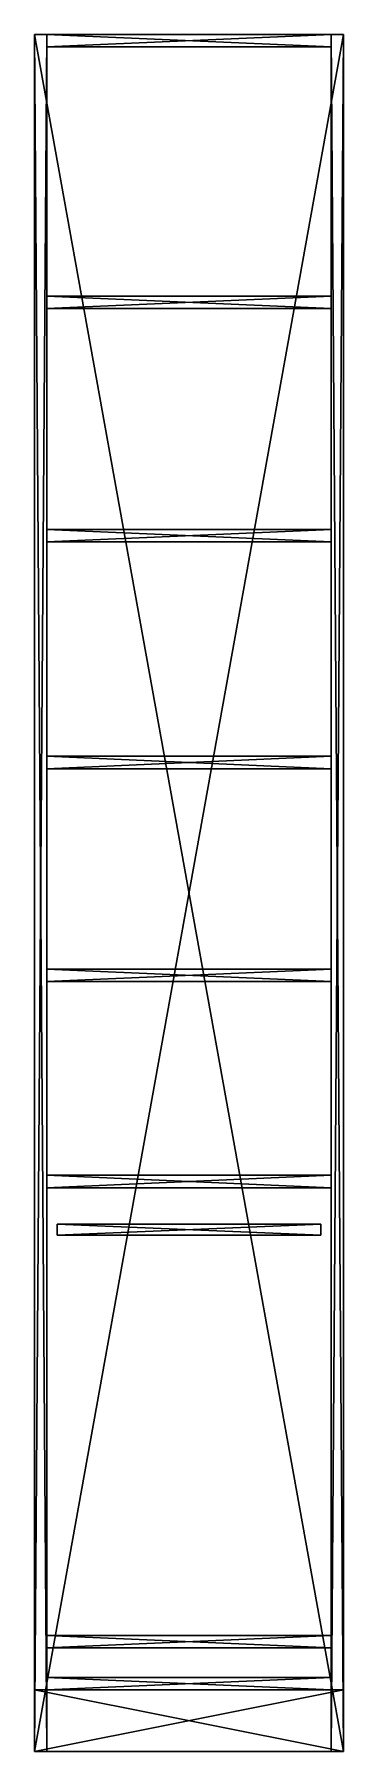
# Model space of a CAD drawing. Header units: millimetres. Extents: x 0 to 450, y 0 to 2500.
import ezdxf

# ---------------------------------------------------------------- set-up
doc = ezdxf.new("R2010")
doc.units = ezdxf.units.MM
for name, color, linetype in [('arka', 7, 'Continuous'), ('askilik', 7, 'Continuous'), ('govde', 7, 'Continuous'), ('raf', 7, 'Continuous')]:
    doc.layers.add(name, color=color, linetype=linetype)

msp = doc.modelspace()

# ---------------------------------------------------------------- linework, layer by layer
at = {"layer": 'arka'}
for points in [[(0, 0, 600), (0, 2500, 600), (0, 0, 592)], [(0, 0, 592), (0, 2500, 600), (0, 2500, 592)], [(0, 2500, 592), (450, 0, 592), (0, 0, 592)], [(0, 0, 600), (450, 2500, 600), (0, 2500, 600)], [(450, 0, 600), (450, 2500, 600), (0, 0, 600)], [(0, 2500, 600), (450, 2500, 600), (0, 2500, 592)], [(450, 2500, 592), (450, 0, 592), (0, 2500, 592)], [(0, 2500, 592), (450, 2500, 600), (450, 2500, 592)], [(450, 2500, 592), (450, 0, 600), (450, 0, 592)], [(450, 2500, 600), (450, 0, 600), (450, 2500, 592)], [(450, 0, 592), (0, 0, 600), (0, 0, 592)], [(450, 0, 600), (0, 0, 600), (450, 0, 592)]]:
    msp.add_3dface(points, dxfattribs=at)
at = {"layer": 'askilik'}
for points in [[(33, 752, 228), (33, 768, 228), (33, 752, 212)], [(33, 752, 212), (33, 768, 228), (33, 768, 212)], [(33, 768, 212), (417, 752, 212), (33, 752, 212)], [(33, 752, 228), (417, 768, 228), (33, 768, 228)], [(417, 752, 228), (417, 768, 228), (33, 752, 228)], [(33, 768, 228), (417, 768, 228), (33, 768, 212)], [(417, 768, 212), (417, 752, 212), (33, 768, 212)], [(33, 768, 212), (417, 768, 228), (417, 768, 212)], [(417, 752, 212), (33, 752, 228), (33, 752, 212)], [(417, 752, 228), (33, 752, 228), (417, 752, 212)], [(417, 768, 212), (417, 752, 228), (417, 752, 212)], [(417, 768, 228), (417, 752, 228), (417, 768, 212)]]:
    msp.add_3dface(points, dxfattribs=at)
at = {"layer": 'govde'}
for points in [[(0, 0, 600), (0, 2500, 600), (0, 0)], [(0, 0), (0, 2500, 600), (0, 2500)], [(0, 2500), (18, 0), (0, 0)], [(0, 0, 600), (18, 2500, 600), (0, 2500, 600)], [(18, 0, 600), (18, 2500, 600), (0, 0, 600)], [(0, 2500, 600), (18, 2500, 600), (0, 2500)], [(18, 2500), (18, 0), (0, 2500)], [(0, 2500), (18, 2500, 600), (18, 2500)], [(18, 2500), (18, 0, 600), (18, 0)], [(18, 2500, 600), (18, 0, 600), (18, 2500)], [(18, 2482, 600), (18, 2500, 600), (18, 2482)], [(18, 2482), (18, 2500, 600), (18, 2500)], [(18, 2500), (432, 2482), (18, 2482)], [(18, 2482, 600), (432, 2500, 600), (18, 2500, 600)], [(432, 2482, 600), (432, 2500, 600), (18, 2482, 600)], [(18, 2500, 600), (432, 2500, 600), (18, 2500)], [(432, 2500), (432, 2482), (18, 2500)], [(18, 2500), (432, 2500, 600), (432, 2500)], [(432, 0, 600), (432, 2500, 600), (432, 0)], [(432, 0), (432, 2500, 600), (432, 2500)], [(432, 2500), (450, 0), (432, 0)], [(432, 0, 600), (450, 2500, 600), (432, 2500, 600)], [(450, 0, 600), (450, 2500, 600), (432, 0, 600)], [(432, 2500, 600), (450, 2500, 600), (432, 2500)], [(450, 2500), (450, 0), (432, 2500)], [(432, 2500), (450, 2500, 600), (450, 2500)], [(432, 2500), (432, 2482, 600), (432, 2482)], [(432, 2500, 600), (432, 2482, 600), (432, 2500)], [(450, 2500), (450, 0, 600), (450, 0)], [(450, 2500, 600), (450, 0, 600), (450, 2500)], [(432, 2482), (18, 2482, 600), (18, 2482)], [(432, 2482, 600), (18, 2482, 600), (432, 2482)], [(18, 90, 600), (18, 108, 600), (18, 90)], [(18, 90), (18, 108, 600), (18, 108)], [(18, 108), (432, 90), (18, 90)], [(18, 90, 600), (432, 108, 600), (18, 108, 600)], [(432, 90, 600), (432, 108, 600), (18, 90, 600)], [(18, 108, 600), (432, 108, 600), (18, 108)], [(432, 108), (432, 90), (18, 108)], [(18, 108), (432, 108, 600), (432, 108)], [(432, 108), (432, 90, 600), (432, 90)], [(432, 108, 600), (432, 90, 600), (432, 108)], [(0, 0, 600), (0, 90, 600), (0, 0)], [(0, 0), (0, 90, 600), (0, 90)], [(0, 90), (450, 0), (0, 0)], [(0, 0, 600), (450, 90, 600), (0, 90, 600)], [(450, 0, 600), (450, 90, 600), (0, 0, 600)], [(0, 90, 600), (450, 90, 600), (0, 90)], [(450, 90), (450, 0), (0, 90)], [(0, 90), (450, 90, 600), (450, 90)], [(432, 90), (18, 90, 600), (18, 90)], [(432, 90, 600), (18, 90, 600), (432, 90)], [(450, 90), (450, 0, 600), (450, 0)], [(450, 90, 600), (450, 0, 600), (450, 90)], [(18, 0), (0, 0, 600), (0, 0)], [(18, 0, 600), (0, 0, 600), (18, 0)], [(450, 0), (0, 0, 600), (0, 0)], [(450, 0, 600), (0, 0, 600), (450, 0)], [(450, 0), (432, 0, 600), (432, 0)], [(450, 0, 600), (432, 0, 600), (450, 0)]]:
    msp.add_3dface(points, dxfattribs=at)
at = {"layer": 'raf'}
for points in [[(18, 2101, 600), (18, 2119, 600), (18, 2101)], [(18, 2101), (18, 2119, 600), (18, 2119)], [(18, 2119), (432, 2101), (18, 2101)], [(18, 2101, 600), (432, 2119, 600), (18, 2119, 600)], [(432, 2101, 600), (432, 2119, 600), (18, 2101, 600)], [(18, 2119, 600), (432, 2119, 600), (18, 2119)], [(432, 2119), (432, 2101), (18, 2119)], [(18, 2119), (432, 2119, 600), (432, 2119)], [(432, 2101), (18, 2101, 600), (18, 2101)], [(432, 2101, 600), (18, 2101, 600), (432, 2101)], [(432, 2119), (432, 2101, 600), (432, 2101)], [(432, 2119, 600), (432, 2101, 600), (432, 2119)], [(18, 1761, 600), (18, 1779, 600), (18, 1761)], [(18, 1761), (18, 1779, 600), (18, 1779)], [(18, 1779), (432, 1761), (18, 1761)], [(18, 1761, 600), (432, 1779, 600), (18, 1779, 600)], [(432, 1761, 600), (432, 1779, 600), (18, 1761, 600)], [(18, 1779, 600), (432, 1779, 600), (18, 1779)], [(432, 1779), (432, 1761), (18, 1779)], [(18, 1779), (432, 1779, 600), (432, 1779)], [(432, 1779), (432, 1761, 600), (432, 1761)], [(432, 1779, 600), (432, 1761, 600), (432, 1779)], [(432, 1761), (18, 1761, 600), (18, 1761)], [(432, 1761, 600), (18, 1761, 600), (432, 1761)], [(18, 1431, 600), (18, 1449, 600), (18, 1431)], [(18, 1431), (18, 1449, 600), (18, 1449)], [(18, 1449), (432, 1431), (18, 1431)], [(18, 1431, 600), (432, 1449, 600), (18, 1449, 600)], [(432, 1431, 600), (432, 1449, 600), (18, 1431, 600)], [(18, 1449, 600), (432, 1449, 600), (18, 1449)], [(432, 1449), (432, 1431), (18, 1449)], [(18, 1449), (432, 1449, 600), (432, 1449)], [(432, 1431), (18, 1431, 600), (18, 1431)], [(432, 1431, 600), (18, 1431, 600), (432, 1431)], [(432, 1449), (432, 1431, 600), (432, 1431)], [(432, 1449, 600), (432, 1431, 600), (432, 1449)], [(18, 1121, 600), (18, 1139, 600), (18, 1121)], [(18, 1121), (18, 1139, 600), (18, 1139)], [(18, 1139), (432, 1121), (18, 1121)], [(18, 1121, 600), (432, 1139, 600), (18, 1139, 600)], [(432, 1121, 600), (432, 1139, 600), (18, 1121, 600)], [(18, 1139, 600), (432, 1139, 600), (18, 1139)], [(432, 1139), (432, 1121), (18, 1139)], [(18, 1139), (432, 1139, 600), (432, 1139)], [(432, 1139), (432, 1121, 600), (432, 1121)], [(432, 1139, 600), (432, 1121, 600), (432, 1139)], [(432, 1121), (18, 1121, 600), (18, 1121)], [(432, 1121, 600), (18, 1121, 600), (432, 1121)], [(18, 821, 600), (18, 839, 600), (18, 821)], [(18, 821), (18, 839, 600), (18, 839)], [(18, 839), (432, 821), (18, 821)], [(18, 821, 600), (432, 839, 600), (18, 839, 600)], [(432, 821, 600), (432, 839, 600), (18, 821, 600)], [(18, 839, 600), (432, 839, 600), (18, 839)], [(432, 839), (432, 821), (18, 839)], [(18, 839), (432, 839, 600), (432, 839)], [(432, 839), (432, 821, 600), (432, 821)], [(432, 839, 600), (432, 821, 600), (432, 839)], [(432, 821), (18, 821, 600), (18, 821)], [(432, 821, 600), (18, 821, 600), (432, 821)], [(18, 151, 600), (18, 169, 600), (18, 151)], [(18, 151), (18, 169, 600), (18, 169)], [(18, 169), (432, 151), (18, 151)], [(18, 151, 600), (432, 169, 600), (18, 169, 600)], [(432, 151, 600), (432, 169, 600), (18, 151, 600)], [(18, 169, 600), (432, 169, 600), (18, 169)], [(432, 169), (432, 151), (18, 169)], [(18, 169), (432, 169, 600), (432, 169)], [(432, 151), (18, 151, 600), (18, 151)], [(432, 151, 600), (18, 151, 600), (432, 151)], [(432, 169), (432, 151, 600), (432, 151)], [(432, 169, 600), (432, 151, 600), (432, 169)]]:
    msp.add_3dface(points, dxfattribs=at)

doc.saveas('drawing.dxf')
